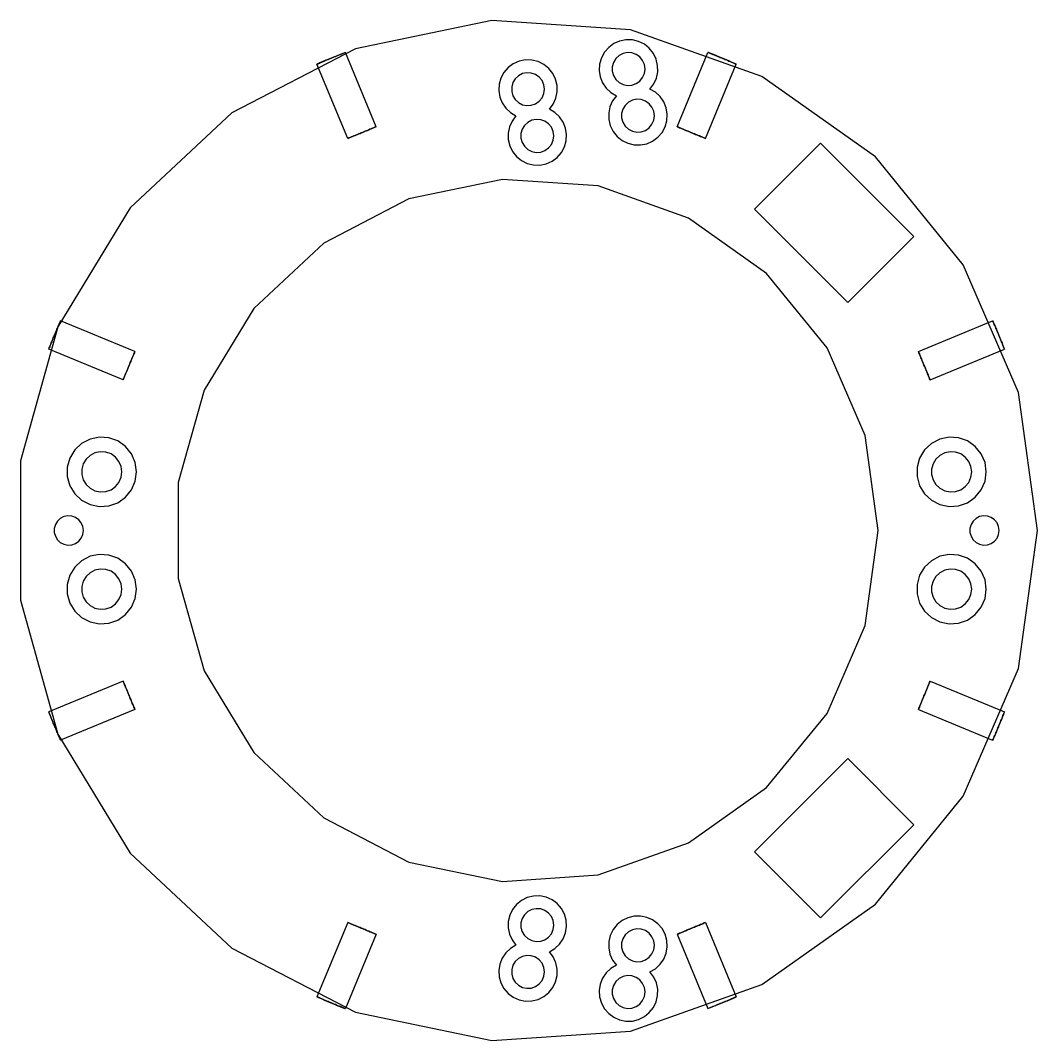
# Model space of a CAD drawing. Header units: millimetres. Extents: x 0 to 324, y -45 to 194.
# Drawn here: x 0 to 138.9, y 54.9 to 194 of the extents above; entities that cross this region are included whole.
import ezdxf

# ---------------------------------------------------------------- set-up
doc = ezdxf.new("R2010")
doc.units = ezdxf.units.MM
doc.layers.add('TOP_HIDDEN', color=8, linetype='CONTINUOUS')
doc.layers.add('TOP_VISIBLE', color=7, linetype='Continuous')

msp = doc.modelspace()

# ---------------------------------------------------------------- linework, layer by layer
at = {"layer": 'TOP_HIDDEN'}
for points in [[(138.85, 124.46), (136.26, 143.28), (128.7, 160.7), (116.71, 175.44), (101.19, 186.39), (83.29, 192.75), (64.34, 194.05), (45.74, 190.19), (28.88, 181.45), (14.99, 168.48), (5.12, 152.25), (0, 133.96), (0, 114.96), (5.12, 96.67), (14.99, 80.44), (28.88, 67.48), (45.74, 58.74), (64.34, 54.88), (83.29, 56.17), (101.19, 62.53), (116.71, 73.49), (128.7, 88.22), (136.26, 105.64), (138.85, 124.46)], [(85.94, 184.69), (86.46, 185.39), (86.82, 186.19), (87, 187.04), (86.98, 187.92), (86.78, 188.77), (86.4, 189.55), (85.85, 190.24), (85.17, 190.79), (84.39, 191.18), (83.54, 191.38), (82.66, 191.4), (81.8, 191.23), (81, 190.88), (80.3, 190.36), (79.73, 189.7), (79.31, 188.93), (79.07, 188.09), (79.02, 187.22), (79.16, 186.35), (79.48, 185.54), (79.97, 184.82), (80.61, 184.22), (81.37, 183.77)], [(85.94, 184.69), (86.46, 185.39), (86.82, 186.19), (87, 187.04), (86.98, 187.92), (86.78, 188.77), (86.4, 189.55), (85.85, 190.24), (85.17, 190.79), (84.39, 191.18), (83.54, 191.38), (82.66, 191.4), (81.8, 191.23), (81, 190.88), (80.3, 190.36), (79.73, 189.7), (79.31, 188.93), (79.07, 188.09), (79.02, 187.22), (79.16, 186.35), (79.48, 185.54), (79.97, 184.82), (80.61, 184.22), (81.37, 183.77)], [(48.56, 179.54), (44.36, 189.68)], [(85.26, 187.42), (85.18, 188.03), (84.94, 188.59), (84.55, 189.06), (84.05, 189.42), (83.47, 189.62), (82.86, 189.66), (82.26, 189.54), (81.72, 189.26), (81.27, 188.84), (80.95, 188.31), (80.78, 187.72), (80.78, 187.11), (80.95, 186.52), (81.27, 186), (81.72, 185.58), (82.26, 185.3), (82.86, 185.17), (83.47, 185.22), (84.05, 185.42), (84.55, 185.77), (84.94, 186.25), (85.18, 186.81), (85.26, 187.42)], [(89.64, 179.54), (93.84, 189.68)], [(94.18, 189.55), (94.16, 189.55), (94.15, 189.56), (94.13, 189.57), (94.12, 189.57), (94.1, 189.58), (94.09, 189.58), (94.07, 189.59), (94.06, 189.59), (94.05, 189.6), (94.03, 189.6), (94.02, 189.61), (94, 189.62), (93.99, 189.62), (93.97, 189.63), (93.96, 189.63), (93.94, 189.64), (93.93, 189.64), (93.91, 189.65), (93.9, 189.66), (93.88, 189.66), (93.87, 189.67), (93.85, 189.67), (93.84, 189.68)], [(94.62, 189.38), (94.6, 189.38), (94.59, 189.39), (94.57, 189.39), (94.56, 189.4), (94.54, 189.41), (94.53, 189.41), (94.52, 189.42), (94.5, 189.42), (94.49, 189.43), (94.47, 189.43), (94.46, 189.44), (94.44, 189.45), (94.43, 189.45), (94.41, 189.46), (94.4, 189.46), (94.38, 189.47), (94.37, 189.47), (94.35, 189.48), (94.34, 189.49), (94.33, 189.49), (94.31, 189.5), (94.3, 189.5), (94.28, 189.51)], [(40.81, 188.22), (40.79, 188.21), (40.78, 188.2), (40.77, 188.2), (40.75, 188.19), (40.74, 188.19), (40.72, 188.18), (40.71, 188.17), (40.69, 188.17), (40.68, 188.16), (40.67, 188.15), (40.65, 188.15), (40.64, 188.14), (40.62, 188.13), (40.61, 188.13), (40.59, 188.12), (40.58, 188.12), (40.57, 188.11), (40.55, 188.1), (40.54, 188.1), (40.52, 188.09), (40.51, 188.08), (40.49, 188.08), (40.48, 188.07)], [(44.68, 177.94), (40.48, 188.07)], [(41.24, 188.41), (41.23, 188.4), (41.21, 188.4), (41.2, 188.39), (41.18, 188.38), (41.17, 188.38), (41.16, 188.37), (41.14, 188.36), (41.13, 188.36), (41.11, 188.35), (41.1, 188.34), (41.08, 188.34), (41.07, 188.33), (41.06, 188.33), (41.04, 188.32), (41.03, 188.31), (41.01, 188.31), (41, 188.3), (40.98, 188.29), (40.97, 188.29), (40.95, 188.28), (40.94, 188.28), (40.93, 188.27), (40.91, 188.26)], [(41.74, 188.62), (41.73, 188.62), (41.72, 188.62), (41.71, 188.61), (41.7, 188.61), (41.69, 188.6), (41.68, 188.6), (41.67, 188.59), (41.66, 188.59), (41.65, 188.59), (41.64, 188.58), (41.63, 188.58), (41.62, 188.57), (41.61, 188.57), (41.6, 188.56), (41.59, 188.56), (41.58, 188.56), (41.57, 188.55), (41.56, 188.55), (41.55, 188.54), (41.54, 188.54), (41.53, 188.53), (41.52, 188.53), (41.51, 188.52)], [(72.21, 181.94), (72.73, 182.64), (73.09, 183.44), (73.27, 184.3), (73.25, 185.17), (73.05, 186.02), (72.67, 186.81), (72.12, 187.49), (71.44, 188.04), (70.66, 188.43), (69.81, 188.64), (68.93, 188.65), (68.08, 188.48), (67.28, 188.13), (66.57, 187.61), (66, 186.95), (65.58, 186.18), (65.34, 185.34), (65.29, 184.47), (65.43, 183.6), (65.75, 182.79), (66.25, 182.07), (66.88, 181.47), (67.64, 181.03)], [(72.21, 181.94), (72.73, 182.64), (73.09, 183.44), (73.27, 184.3), (73.25, 185.17), (73.05, 186.02), (72.67, 186.81), (72.12, 187.49), (71.44, 188.04), (70.66, 188.43), (69.81, 188.64), (68.93, 188.65), (68.08, 188.48), (67.28, 188.13), (66.57, 187.61), (66, 186.95), (65.58, 186.18), (65.34, 185.34), (65.29, 184.47), (65.43, 183.6), (65.75, 182.79), (66.25, 182.07), (66.88, 181.47), (67.64, 181.03)], [(93.52, 177.94), (97.72, 188.07)], [(95.13, 189.18), (95.12, 189.18), (95.11, 189.18), (95.1, 189.19), (95.09, 189.19), (95.07, 189.2), (95.06, 189.2), (95.05, 189.2), (95.04, 189.21), (95.03, 189.21), (95.02, 189.22), (95.01, 189.22), (95, 189.22), (94.99, 189.23), (94.98, 189.23), (94.97, 189.24), (94.96, 189.24), (94.95, 189.24), (94.94, 189.25), (94.93, 189.25), (94.92, 189.26), (94.91, 189.26), (94.9, 189.26), (94.89, 189.27)], [(71.54, 184.67), (71.45, 185.28), (71.21, 185.84), (70.82, 186.31), (70.32, 186.67), (69.74, 186.87), (69.13, 186.91), (68.53, 186.79), (67.99, 186.51), (67.54, 186.09), (67.22, 185.57), (67.06, 184.98), (67.06, 184.36), (67.22, 183.77), (67.54, 183.25), (67.99, 182.83), (68.53, 182.55), (69.13, 182.43), (69.74, 182.47), (70.32, 182.67), (70.82, 183.03), (71.21, 183.5), (71.45, 184.06), (71.54, 184.67)], [(81.37, 183.77), (80.84, 183.07), (80.48, 182.28), (80.31, 181.42), (80.32, 180.54), (80.52, 179.69), (80.91, 178.91), (81.45, 178.22), (82.13, 177.68), (82.92, 177.29), (83.77, 177.08), (84.64, 177.06), (85.5, 177.23), (86.3, 177.59), (87, 178.1), (87.58, 178.76), (87.99, 179.53), (88.23, 180.37), (88.28, 181.25), (88.14, 182.11), (87.82, 182.92), (87.33, 183.65), (86.69, 184.24), (85.94, 184.69)], [(81.37, 183.77), (80.84, 183.07), (80.48, 182.28), (80.31, 181.42), (80.32, 180.54), (80.52, 179.69), (80.91, 178.91), (81.45, 178.22), (82.13, 177.68), (82.92, 177.29), (83.77, 177.08), (84.64, 177.06), (85.5, 177.23), (86.3, 177.59), (87, 178.1), (87.58, 178.76), (87.99, 179.53), (88.23, 180.37), (88.28, 181.25), (88.14, 182.11), (87.82, 182.92), (87.33, 183.65), (86.69, 184.24), (85.94, 184.69)], [(86.54, 181.04), (86.46, 181.65), (86.21, 182.21), (85.83, 182.69), (85.32, 183.04), (84.75, 183.25), (84.14, 183.29), (83.54, 183.16), (82.99, 182.88), (82.54, 182.46), (82.23, 181.94), (82.06, 181.35), (82.06, 180.74), (82.23, 180.15), (82.54, 179.62), (82.99, 179.21), (83.54, 178.92), (84.14, 178.8), (84.75, 178.84), (85.32, 179.05), (85.83, 179.4), (86.21, 179.88), (86.46, 180.44), (86.54, 181.04)], [(67.64, 181.03), (67.11, 180.32), (66.76, 179.53), (66.58, 178.67), (66.59, 177.8), (66.8, 176.95), (67.18, 176.16), (67.73, 175.48), (68.41, 174.93), (69.19, 174.54), (70.04, 174.33), (70.91, 174.31), (71.77, 174.48), (72.57, 174.84), (73.27, 175.36), (73.85, 176.02), (74.27, 176.79), (74.51, 177.63), (74.56, 178.5), (74.42, 179.36), (74.09, 180.17), (73.6, 180.9), (72.96, 181.5), (72.21, 181.94)], [(67.64, 181.03), (67.11, 180.32), (66.76, 179.53), (66.58, 178.67), (66.59, 177.8), (66.8, 176.95), (67.18, 176.16), (67.73, 175.48), (68.41, 174.93), (69.19, 174.54), (70.04, 174.33), (70.91, 174.31), (71.77, 174.48), (72.57, 174.84), (73.27, 175.36), (73.85, 176.02), (74.27, 176.79), (74.51, 177.63), (74.56, 178.5), (74.42, 179.36), (74.09, 180.17), (73.6, 180.9), (72.96, 181.5), (72.21, 181.94)], [(48.56, 179.54), (48.39, 179.47), (48.22, 179.4), (48.05, 179.33), (47.88, 179.26), (47.71, 179.19), (47.55, 179.12), (47.38, 179.05), (47.21, 178.98), (47.04, 178.92), (46.87, 178.85), (46.7, 178.78), (46.53, 178.71), (46.36, 178.64), (46.2, 178.57), (46.03, 178.5), (45.86, 178.43), (45.69, 178.36), (45.52, 178.29), (45.35, 178.22), (45.18, 178.15), (45.01, 178.08), (44.85, 178.01), (44.68, 177.94)], [(44.68, 177.94), (44.85, 178.01), (45.01, 178.08), (45.18, 178.15), (45.35, 178.22), (45.52, 178.29), (45.69, 178.36), (45.86, 178.43), (46.03, 178.5), (46.2, 178.57), (46.36, 178.64), (46.53, 178.71), (46.7, 178.78), (46.87, 178.85), (47.04, 178.92), (47.21, 178.98), (47.38, 179.05), (47.55, 179.12), (47.71, 179.19), (47.88, 179.26), (48.05, 179.33), (48.22, 179.4), (48.39, 179.47), (48.56, 179.54)], [(72.81, 178.3), (72.73, 178.9), (72.48, 179.47), (72.1, 179.94), (71.6, 180.29), (71.02, 180.5), (70.41, 180.54), (69.81, 180.42), (69.26, 180.13), (68.82, 179.72), (68.5, 179.19), (68.33, 178.6), (68.33, 177.99), (68.5, 177.4), (68.82, 176.88), (69.26, 176.46), (69.81, 176.18), (70.41, 176.05), (71.02, 176.09), (71.6, 176.3), (72.1, 176.65), (72.48, 177.13), (72.73, 177.69), (72.81, 178.3)], [(93.52, 177.94), (93.35, 178.01), (93.19, 178.08), (93.02, 178.15), (92.85, 178.22), (92.68, 178.29), (92.51, 178.36), (92.34, 178.43), (92.17, 178.5), (92, 178.57), (91.84, 178.64), (91.67, 178.71), (91.5, 178.78), (91.33, 178.85), (91.16, 178.92), (90.99, 178.98), (90.82, 179.05), (90.66, 179.12), (90.49, 179.19), (90.32, 179.26), (90.15, 179.33), (89.98, 179.4), (89.81, 179.47), (89.64, 179.54)], [(89.64, 179.54), (89.81, 179.47), (89.98, 179.4), (90.15, 179.33), (90.32, 179.26), (90.49, 179.19), (90.66, 179.12), (90.82, 179.05), (90.99, 178.98), (91.16, 178.92), (91.33, 178.85), (91.5, 178.78), (91.67, 178.71), (91.84, 178.64), (92, 178.57), (92.17, 178.5), (92.34, 178.43), (92.51, 178.36), (92.68, 178.29), (92.85, 178.22), (93.02, 178.15), (93.19, 178.08), (93.35, 178.01), (93.52, 177.94)], [(109.23, 177.32), (100.21, 168.3)], [(100.21, 168.3), (109.23, 177.32)], [(121.96, 164.59), (109.23, 177.32)], [(121.96, 164.59), (109.23, 177.32)], [(117.1, 124.46), (115.32, 137.41), (110.11, 149.4), (101.86, 159.54), (91.18, 167.08), (78.87, 171.46), (65.82, 172.35), (53.03, 169.69), (41.42, 163.68), (31.87, 154.75), (25.07, 143.59), (21.55, 131), (21.55, 117.93), (25.07, 105.34), (31.87, 94.17), (41.42, 85.25), (53.03, 79.23), (65.82, 76.57), (78.87, 77.47), (91.18, 81.84), (101.86, 89.38), (110.11, 99.52), (115.32, 111.51), (117.1, 124.46)], [(112.94, 155.58), (100.21, 168.3)], [(112.94, 155.58), (100.21, 168.3)], [(121.96, 164.59), (112.94, 155.58)], [(112.94, 155.58), (121.96, 164.59)], [(15.63, 148.89), (5.49, 153.08)], [(122.57, 148.89), (132.71, 153.08)], [(14.02, 145), (3.89, 149.2)], [(124.18, 145), (134.32, 149.2)], [(14.02, 145), (14.09, 145.17), (14.16, 145.34), (14.23, 145.51), (14.3, 145.68), (14.37, 145.85), (14.44, 146.02), (14.51, 146.19), (14.58, 146.35), (14.65, 146.52), (14.72, 146.69), (14.79, 146.86), (14.86, 147.03), (14.93, 147.2), (15, 147.37), (15.07, 147.54), (15.14, 147.7), (15.21, 147.87), (15.28, 148.04), (15.35, 148.21), (15.42, 148.38), (15.49, 148.55), (15.56, 148.72), (15.63, 148.89)], [(15.63, 148.89), (15.56, 148.72), (15.49, 148.55), (15.42, 148.38), (15.35, 148.21), (15.28, 148.04), (15.21, 147.87), (15.14, 147.7), (15.07, 147.54), (15, 147.37), (14.93, 147.2), (14.86, 147.03), (14.79, 146.86), (14.72, 146.69), (14.65, 146.52), (14.58, 146.35), (14.51, 146.19), (14.44, 146.02), (14.37, 145.85), (14.3, 145.68), (14.23, 145.51), (14.16, 145.34), (14.09, 145.17), (14.02, 145)], [(122.57, 148.89), (122.64, 148.72), (122.71, 148.55), (122.78, 148.38), (122.85, 148.21), (122.92, 148.04), (122.99, 147.87), (123.06, 147.7), (123.13, 147.54), (123.2, 147.37), (123.27, 147.2), (123.34, 147.03), (123.41, 146.86), (123.48, 146.69), (123.55, 146.52), (123.62, 146.35), (123.69, 146.19), (123.76, 146.02), (123.83, 145.85), (123.9, 145.68), (123.97, 145.51), (124.04, 145.34), (124.11, 145.17), (124.18, 145)], [(124.18, 145), (124.11, 145.17), (124.04, 145.34), (123.97, 145.51), (123.9, 145.68), (123.83, 145.85), (123.76, 146.02), (123.69, 146.19), (123.62, 146.35), (123.55, 146.52), (123.48, 146.69), (123.41, 146.86), (123.34, 147.03), (123.27, 147.2), (123.2, 147.37), (123.13, 147.54), (123.06, 147.7), (122.99, 147.87), (122.92, 148.04), (122.85, 148.21), (122.78, 148.38), (122.71, 148.55), (122.64, 148.72), (122.57, 148.89)], [(15.85, 132.46), (15.67, 133.74), (15.16, 134.93), (14.34, 135.93), (13.29, 136.68), (12.07, 137.11), (10.78, 137.2), (9.51, 136.94), (8.36, 136.34), (7.42, 135.46), (6.74, 134.35), (6.39, 133.11), (6.39, 131.82), (6.74, 130.57), (7.42, 129.46), (8.36, 128.58), (9.51, 127.99), (10.78, 127.72), (12.07, 127.81), (13.29, 128.24), (14.34, 128.99), (15.16, 129.99), (15.67, 131.18), (15.85, 132.46)], [(15.85, 132.46), (15.67, 133.74), (15.16, 134.93), (14.34, 135.93), (13.29, 136.68), (12.07, 137.11), (10.78, 137.2), (9.51, 136.94), (8.36, 136.34), (7.42, 135.46), (6.74, 134.35), (6.39, 133.11), (6.39, 131.82), (6.74, 130.57), (7.42, 129.46), (8.36, 128.58), (9.51, 127.99), (10.78, 127.72), (12.07, 127.81), (13.29, 128.24), (14.34, 128.99), (15.16, 129.99), (15.67, 131.18), (15.85, 132.46)], [(131.85, 132.46), (131.67, 133.74), (131.16, 134.93), (130.34, 135.93), (129.29, 136.68), (128.07, 137.11), (126.78, 137.2), (125.51, 136.94), (124.36, 136.34), (123.42, 135.46), (122.74, 134.35), (122.39, 133.11), (122.39, 131.82), (122.74, 130.57), (123.42, 129.46), (124.36, 128.58), (125.51, 127.99), (126.78, 127.72), (128.07, 127.81), (129.29, 128.24), (130.34, 128.99), (131.16, 129.99), (131.67, 131.18), (131.85, 132.46)], [(131.85, 132.46), (131.67, 133.74), (131.16, 134.93), (130.34, 135.93), (129.29, 136.68), (128.07, 137.11), (126.78, 137.2), (125.51, 136.94), (124.36, 136.34), (123.42, 135.46), (122.74, 134.35), (122.39, 133.11), (122.39, 131.82), (122.74, 130.57), (123.42, 129.46), (124.36, 128.58), (125.51, 127.99), (126.78, 127.72), (128.07, 127.81), (129.29, 128.24), (130.34, 128.99), (131.16, 129.99), (131.67, 131.18), (131.85, 132.46)], [(13.85, 132.46), (13.75, 133.2), (13.45, 133.89), (12.98, 134.47), (12.37, 134.9), (11.66, 135.15), (10.91, 135.21), (10.18, 135.05), (9.51, 134.71), (8.97, 134.2), (8.58, 133.56), (8.38, 132.84), (8.38, 132.09), (8.58, 131.37), (8.97, 130.73), (9.51, 130.22), (10.18, 129.87), (10.91, 129.72), (11.66, 129.77), (12.37, 130.02), (12.98, 130.45), (13.45, 131.03), (13.75, 131.72), (13.85, 132.46)], [(129.85, 132.46), (129.75, 133.2), (129.45, 133.89), (128.98, 134.47), (128.37, 134.9), (127.66, 135.15), (126.91, 135.21), (126.18, 135.05), (125.51, 134.71), (124.97, 134.2), (124.58, 133.56), (124.38, 132.84), (124.38, 132.09), (124.58, 131.37), (124.97, 130.73), (125.51, 130.22), (126.18, 129.87), (126.91, 129.72), (127.66, 129.77), (128.37, 130.02), (128.98, 130.45), (129.45, 131.03), (129.75, 131.72), (129.85, 132.46)], [(8.6, 124.46), (8.53, 125), (8.31, 125.5), (7.97, 125.92), (7.52, 126.24), (7.01, 126.42), (6.46, 126.46), (5.93, 126.35), (5.45, 126.1), (5.05, 125.72), (4.77, 125.26), (4.62, 124.73), (4.62, 124.19), (4.77, 123.67), (5.05, 123.2), (5.45, 122.83), (5.93, 122.58), (6.46, 122.47), (7.01, 122.5), (7.52, 122.69), (7.97, 123), (8.31, 123.42), (8.53, 123.92), (8.6, 124.46)], [(133.6, 124.46), (133.53, 125), (133.31, 125.5), (132.97, 125.92), (132.52, 126.24), (132.01, 126.42), (131.46, 126.46), (130.93, 126.35), (130.45, 126.1), (130.05, 125.72), (129.77, 125.26), (129.62, 124.73), (129.62, 124.19), (129.77, 123.67), (130.05, 123.2), (130.45, 122.83), (130.93, 122.58), (131.46, 122.47), (132.01, 122.5), (132.52, 122.69), (132.97, 123), (133.31, 123.42), (133.53, 123.92), (133.6, 124.46)], [(15.85, 116.46), (15.67, 117.74), (15.16, 118.93), (14.34, 119.93), (13.29, 120.68), (12.07, 121.11), (10.78, 121.2), (9.51, 120.94), (8.36, 120.34), (7.42, 119.46), (6.74, 118.35), (6.39, 117.11), (6.39, 115.82), (6.74, 114.57), (7.42, 113.46), (8.36, 112.58), (9.51, 111.99), (10.78, 111.72), (12.07, 111.81), (13.29, 112.24), (14.34, 112.99), (15.16, 113.99), (15.67, 115.18), (15.85, 116.46)], [(15.85, 116.46), (15.67, 117.74), (15.16, 118.93), (14.34, 119.93), (13.29, 120.68), (12.07, 121.11), (10.78, 121.2), (9.51, 120.94), (8.36, 120.34), (7.42, 119.46), (6.74, 118.35), (6.39, 117.11), (6.39, 115.82), (6.74, 114.57), (7.42, 113.46), (8.36, 112.58), (9.51, 111.99), (10.78, 111.72), (12.07, 111.81), (13.29, 112.24), (14.34, 112.99), (15.16, 113.99), (15.67, 115.18), (15.85, 116.46)], [(131.85, 116.46), (131.67, 117.74), (131.16, 118.93), (130.34, 119.93), (129.29, 120.68), (128.07, 121.11), (126.78, 121.2), (125.51, 120.94), (124.36, 120.34), (123.42, 119.46), (122.74, 118.35), (122.39, 117.11), (122.39, 115.82), (122.74, 114.57), (123.42, 113.46), (124.36, 112.58), (125.51, 111.99), (126.78, 111.72), (128.07, 111.81), (129.29, 112.24), (130.34, 112.99), (131.16, 113.99), (131.67, 115.18), (131.85, 116.46)], [(131.85, 116.46), (131.67, 117.74), (131.16, 118.93), (130.34, 119.93), (129.29, 120.68), (128.07, 121.11), (126.78, 121.2), (125.51, 120.94), (124.36, 120.34), (123.42, 119.46), (122.74, 118.35), (122.39, 117.11), (122.39, 115.82), (122.74, 114.57), (123.42, 113.46), (124.36, 112.58), (125.51, 111.99), (126.78, 111.72), (128.07, 111.81), (129.29, 112.24), (130.34, 112.99), (131.16, 113.99), (131.67, 115.18), (131.85, 116.46)], [(13.85, 116.46), (13.75, 117.2), (13.45, 117.89), (12.98, 118.47), (12.37, 118.9), (11.66, 119.15), (10.91, 119.21), (10.18, 119.05), (9.51, 118.71), (8.97, 118.2), (8.58, 117.56), (8.38, 116.84), (8.38, 116.09), (8.58, 115.37), (8.97, 114.73), (9.51, 114.22), (10.18, 113.87), (10.91, 113.72), (11.66, 113.77), (12.37, 114.02), (12.98, 114.45), (13.45, 115.03), (13.75, 115.72), (13.85, 116.46)], [(129.85, 116.46), (129.75, 117.2), (129.45, 117.89), (128.98, 118.47), (128.37, 118.9), (127.66, 119.15), (126.91, 119.21), (126.18, 119.05), (125.51, 118.71), (124.97, 118.2), (124.58, 117.56), (124.38, 116.84), (124.38, 116.09), (124.58, 115.37), (124.97, 114.73), (125.51, 114.22), (126.18, 113.87), (126.91, 113.72), (127.66, 113.77), (128.37, 114.02), (128.98, 114.45), (129.45, 115.03), (129.75, 115.72), (129.85, 116.46)], [(14.02, 103.92), (3.89, 99.72)], [(15.63, 100.04), (15.56, 100.21), (15.49, 100.38), (15.42, 100.55), (15.35, 100.71), (15.28, 100.88), (15.21, 101.05), (15.14, 101.22), (15.07, 101.39), (15, 101.56), (14.93, 101.73), (14.86, 101.9), (14.79, 102.06), (14.72, 102.23), (14.65, 102.4), (14.58, 102.57), (14.51, 102.74), (14.44, 102.91), (14.37, 103.08), (14.3, 103.25), (14.23, 103.41), (14.16, 103.58), (14.09, 103.75), (14.02, 103.92)], [(14.02, 103.92), (14.09, 103.75), (14.16, 103.58), (14.23, 103.41), (14.3, 103.25), (14.37, 103.08), (14.44, 102.91), (14.51, 102.74), (14.58, 102.57), (14.65, 102.4), (14.72, 102.23), (14.79, 102.06), (14.86, 101.9), (14.93, 101.73), (15, 101.56), (15.07, 101.39), (15.14, 101.22), (15.21, 101.05), (15.28, 100.88), (15.35, 100.71), (15.42, 100.55), (15.49, 100.38), (15.56, 100.21), (15.63, 100.04)], [(124.18, 103.92), (124.11, 103.75), (124.04, 103.58), (123.97, 103.41), (123.9, 103.25), (123.83, 103.08), (123.76, 102.91), (123.69, 102.74), (123.62, 102.57), (123.55, 102.4), (123.48, 102.23), (123.41, 102.06), (123.34, 101.9), (123.27, 101.73), (123.2, 101.56), (123.13, 101.39), (123.06, 101.22), (122.99, 101.05), (122.92, 100.88), (122.85, 100.71), (122.78, 100.55), (122.71, 100.38), (122.64, 100.21), (122.57, 100.04)], [(122.57, 100.04), (122.64, 100.21), (122.71, 100.38), (122.78, 100.55), (122.85, 100.71), (122.92, 100.88), (122.99, 101.05), (123.06, 101.22), (123.13, 101.39), (123.2, 101.56), (123.27, 101.73), (123.34, 101.9), (123.41, 102.06), (123.48, 102.23), (123.55, 102.4), (123.62, 102.57), (123.69, 102.74), (123.76, 102.91), (123.83, 103.08), (123.9, 103.25), (123.97, 103.41), (124.04, 103.58), (124.11, 103.75), (124.18, 103.92)], [(124.18, 103.92), (134.32, 99.72)], [(15.63, 100.04), (5.49, 95.84)], [(122.57, 100.04), (132.71, 95.84)], [(100.21, 80.62), (112.94, 93.35)], [(100.21, 80.62), (112.94, 93.35)], [(121.96, 84.33), (112.94, 93.35)], [(112.94, 93.35), (121.96, 84.33)], [(109.23, 71.61), (121.96, 84.33)], [(109.23, 71.61), (121.96, 84.33)], [(109.23, 71.61), (100.21, 80.62)], [(100.21, 80.62), (109.23, 71.61)], [(72.21, 66.98), (72.96, 67.43), (73.6, 68.03), (74.09, 68.75), (74.42, 69.56), (74.56, 70.43), (74.51, 71.3), (74.27, 72.14), (73.85, 72.91), (73.27, 73.57), (72.57, 74.09), (71.77, 74.44), (70.91, 74.61), (70.04, 74.59), (69.19, 74.39), (68.41, 74), (67.73, 73.45), (67.18, 72.76), (66.8, 71.98), (66.59, 71.13), (66.58, 70.25), (66.76, 69.4), (67.11, 68.6), (67.64, 67.9)], [(72.21, 66.98), (72.96, 67.43), (73.6, 68.03), (74.09, 68.75), (74.42, 69.56), (74.56, 70.43), (74.51, 71.3), (74.27, 72.14), (73.85, 72.91), (73.27, 73.57), (72.57, 74.09), (71.77, 74.44), (70.91, 74.61), (70.04, 74.59), (69.19, 74.39), (68.41, 74), (67.73, 73.45), (67.18, 72.76), (66.8, 71.98), (66.59, 71.13), (66.58, 70.25), (66.76, 69.4), (67.11, 68.6), (67.64, 67.9)], [(72.81, 70.63), (72.73, 71.24), (72.48, 71.8), (72.1, 72.27), (71.6, 72.63), (71.02, 72.83), (70.41, 72.87), (69.81, 72.75), (69.26, 72.47), (68.82, 72.05), (68.5, 71.52), (68.33, 70.93), (68.33, 70.32), (68.5, 69.73), (68.82, 69.21), (69.26, 68.79), (69.81, 68.51), (70.41, 68.38), (71.02, 68.43), (71.6, 68.63), (72.1, 68.98), (72.48, 69.46), (72.73, 70.02), (72.81, 70.63)], [(44.68, 70.99), (40.48, 60.85)], [(44.68, 70.99), (44.85, 70.92), (45.01, 70.85), (45.18, 70.78), (45.35, 70.71), (45.52, 70.64), (45.69, 70.57), (45.86, 70.5), (46.03, 70.43), (46.2, 70.36), (46.36, 70.29), (46.53, 70.22), (46.7, 70.15), (46.87, 70.08), (47.04, 70.01), (47.21, 69.94), (47.38, 69.87), (47.55, 69.8), (47.71, 69.73), (47.88, 69.66), (48.05, 69.59), (48.22, 69.52), (48.39, 69.45), (48.56, 69.38)], [(48.56, 69.38), (48.39, 69.45), (48.22, 69.52), (48.05, 69.59), (47.88, 69.66), (47.71, 69.73), (47.55, 69.8), (47.38, 69.87), (47.21, 69.94), (47.04, 70.01), (46.87, 70.08), (46.7, 70.15), (46.53, 70.22), (46.36, 70.29), (46.2, 70.36), (46.03, 70.43), (45.86, 70.5), (45.69, 70.57), (45.52, 70.64), (45.35, 70.71), (45.18, 70.78), (45.01, 70.85), (44.85, 70.92), (44.68, 70.99)], [(85.94, 64.24), (86.69, 64.68), (87.33, 65.28), (87.82, 66), (88.14, 66.81), (88.28, 67.68), (88.23, 68.55), (87.99, 69.39), (87.58, 70.16), (87, 70.82), (86.3, 71.34), (85.5, 71.69), (84.64, 71.86), (83.77, 71.85), (82.92, 71.64), (82.13, 71.25), (81.45, 70.7), (80.91, 70.02), (80.52, 69.23), (80.32, 68.38), (80.31, 67.51), (80.48, 66.65), (80.84, 65.85), (81.37, 65.15)], [(85.94, 64.24), (86.69, 64.68), (87.33, 65.28), (87.82, 66), (88.14, 66.81), (88.28, 67.68), (88.23, 68.55), (87.99, 69.39), (87.58, 70.16), (87, 70.82), (86.3, 71.34), (85.5, 71.69), (84.64, 71.86), (83.77, 71.85), (82.92, 71.64), (82.13, 71.25), (81.45, 70.7), (80.91, 70.02), (80.52, 69.23), (80.32, 68.38), (80.31, 67.51), (80.48, 66.65), (80.84, 65.85), (81.37, 65.15)], [(89.64, 69.38), (89.81, 69.45), (89.98, 69.52), (90.15, 69.59), (90.32, 69.66), (90.49, 69.73), (90.66, 69.8), (90.82, 69.87), (90.99, 69.94), (91.16, 70.01), (91.33, 70.08), (91.5, 70.15), (91.67, 70.22), (91.84, 70.29), (92, 70.36), (92.17, 70.43), (92.34, 70.5), (92.51, 70.57), (92.68, 70.64), (92.85, 70.71), (93.02, 70.78), (93.19, 70.85), (93.35, 70.92), (93.52, 70.99)], [(93.52, 70.99), (93.35, 70.92), (93.19, 70.85), (93.02, 70.78), (92.85, 70.71), (92.68, 70.64), (92.51, 70.57), (92.34, 70.5), (92.17, 70.43), (92, 70.36), (91.84, 70.29), (91.67, 70.22), (91.5, 70.15), (91.33, 70.08), (91.16, 70.01), (90.99, 69.94), (90.82, 69.87), (90.66, 69.8), (90.49, 69.73), (90.32, 69.66), (90.15, 69.59), (89.98, 69.52), (89.81, 69.45), (89.64, 69.38)], [(93.52, 70.99), (97.72, 60.85)], [(86.54, 67.88), (86.46, 68.49), (86.21, 69.05), (85.83, 69.52), (85.32, 69.88), (84.75, 70.08), (84.14, 70.12), (83.54, 70), (82.99, 69.72), (82.54, 69.3), (82.23, 68.78), (82.06, 68.19), (82.06, 67.57), (82.23, 66.98), (82.54, 66.46), (82.99, 66.04), (83.54, 65.76), (84.14, 65.64), (84.75, 65.68), (85.32, 65.88), (85.83, 66.24), (86.21, 66.71), (86.46, 67.27), (86.54, 67.88)], [(48.56, 69.38), (44.36, 59.25)], [(89.64, 69.38), (93.84, 59.25)], [(67.64, 67.9), (66.88, 67.45), (66.25, 66.86), (65.75, 66.13), (65.43, 65.32), (65.29, 64.46), (65.34, 63.58), (65.58, 62.74), (66, 61.97), (66.57, 61.31), (67.28, 60.8), (68.08, 60.44), (68.93, 60.27), (69.81, 60.29), (70.66, 60.5), (71.44, 60.89), (72.12, 61.43), (72.67, 62.12), (73.05, 62.9), (73.25, 63.75), (73.27, 64.63), (73.09, 65.49), (72.73, 66.28), (72.21, 66.98)], [(67.64, 67.9), (66.88, 67.45), (66.25, 66.86), (65.75, 66.13), (65.43, 65.32), (65.29, 64.46), (65.34, 63.58), (65.58, 62.74), (66, 61.97), (66.57, 61.31), (67.28, 60.8), (68.08, 60.44), (68.93, 60.27), (69.81, 60.29), (70.66, 60.5), (71.44, 60.89), (72.12, 61.43), (72.67, 62.12), (73.05, 62.9), (73.25, 63.75), (73.27, 64.63), (73.09, 65.49), (72.73, 66.28), (72.21, 66.98)], [(71.54, 64.25), (71.45, 64.86), (71.21, 65.42), (70.82, 65.9), (70.32, 66.25), (69.74, 66.46), (69.13, 66.5), (68.53, 66.37), (67.99, 66.09), (67.54, 65.67), (67.22, 65.15), (67.06, 64.56), (67.06, 63.95), (67.22, 63.36), (67.54, 62.83), (67.99, 62.42), (68.53, 62.13), (69.13, 62.01), (69.74, 62.05), (70.32, 62.26), (70.82, 62.61), (71.21, 63.09), (71.45, 63.65), (71.54, 64.25)], [(81.37, 65.15), (80.61, 64.71), (79.97, 64.11), (79.48, 63.38), (79.16, 62.57), (79.02, 61.71), (79.07, 60.84), (79.31, 60), (79.73, 59.23), (80.3, 58.57), (81, 58.05), (81.8, 57.69), (82.66, 57.52), (83.54, 57.54), (84.39, 57.75), (85.17, 58.14), (85.85, 58.69), (86.4, 59.37), (86.78, 60.16), (86.98, 61.01), (87, 61.88), (86.82, 62.74), (86.46, 63.54), (85.94, 64.24)], [(81.37, 65.15), (80.61, 64.71), (79.97, 64.11), (79.48, 63.38), (79.16, 62.57), (79.02, 61.71), (79.07, 60.84), (79.31, 60), (79.73, 59.23), (80.3, 58.57), (81, 58.05), (81.8, 57.69), (82.66, 57.52), (83.54, 57.54), (84.39, 57.75), (85.17, 58.14), (85.85, 58.69), (86.4, 59.37), (86.78, 60.16), (86.98, 61.01), (87, 61.88), (86.82, 62.74), (86.46, 63.54), (85.94, 64.24)], [(85.26, 61.51), (85.18, 62.11), (84.94, 62.68), (84.55, 63.15), (84.05, 63.5), (83.47, 63.71), (82.86, 63.75), (82.26, 63.63), (81.72, 63.34), (81.27, 62.93), (80.95, 62.4), (80.78, 61.81), (80.78, 61.2), (80.95, 60.61), (81.27, 60.09), (81.72, 59.67), (82.26, 59.39), (82.86, 59.26), (83.47, 59.3), (84.05, 59.51), (84.55, 59.86), (84.94, 60.34), (85.18, 60.9), (85.26, 61.51)], [(96.46, 60.3), (96.47, 60.31), (96.48, 60.31), (96.49, 60.31), (96.5, 60.32), (96.51, 60.32), (96.52, 60.33), (96.53, 60.33), (96.54, 60.34), (96.55, 60.34), (96.56, 60.34), (96.57, 60.35), (96.58, 60.35), (96.59, 60.36), (96.6, 60.36), (96.61, 60.37), (96.62, 60.37), (96.63, 60.37), (96.64, 60.38), (96.65, 60.38), (96.66, 60.39), (96.67, 60.39), (96.68, 60.4), (96.69, 60.4)], [(96.96, 60.52), (96.97, 60.52), (96.99, 60.53), (97, 60.54), (97.02, 60.54), (97.03, 60.55), (97.04, 60.55), (97.06, 60.56), (97.07, 60.57), (97.09, 60.57), (97.1, 60.58), (97.12, 60.59), (97.13, 60.59), (97.15, 60.6), (97.16, 60.61), (97.17, 60.61), (97.19, 60.62), (97.2, 60.62), (97.22, 60.63), (97.23, 60.64), (97.25, 60.64), (97.26, 60.65), (97.27, 60.66), (97.29, 60.66)], [(97.39, 60.71), (97.41, 60.71), (97.42, 60.72), (97.43, 60.73), (97.45, 60.73), (97.46, 60.74), (97.48, 60.75), (97.49, 60.75), (97.51, 60.76), (97.52, 60.76), (97.53, 60.77), (97.55, 60.78), (97.56, 60.78), (97.58, 60.79), (97.59, 60.8), (97.61, 60.8), (97.62, 60.81), (97.63, 60.82), (97.65, 60.82), (97.66, 60.83), (97.68, 60.84), (97.69, 60.84), (97.71, 60.85), (97.72, 60.85)], [(43.07, 59.75), (43.09, 59.75), (43.1, 59.74), (43.11, 59.74), (43.12, 59.73), (43.13, 59.73), (43.14, 59.73), (43.15, 59.72), (43.16, 59.72), (43.17, 59.71), (43.18, 59.71), (43.19, 59.7), (43.2, 59.7), (43.21, 59.7), (43.22, 59.69), (43.23, 59.69), (43.24, 59.68), (43.25, 59.68), (43.26, 59.68), (43.27, 59.67), (43.28, 59.67), (43.29, 59.66), (43.3, 59.66), (43.31, 59.66)], [(43.58, 59.55), (43.6, 59.54), (43.61, 59.54), (43.63, 59.53), (43.64, 59.52), (43.66, 59.52), (43.67, 59.51), (43.69, 59.51), (43.7, 59.5), (43.71, 59.5), (43.73, 59.49), (43.74, 59.48), (43.76, 59.48), (43.77, 59.47), (43.79, 59.47), (43.8, 59.46), (43.82, 59.46), (43.83, 59.45), (43.85, 59.44), (43.86, 59.44), (43.88, 59.43), (43.89, 59.43), (43.9, 59.42), (43.92, 59.42)], [(44.02, 59.38), (44.04, 59.37), (44.05, 59.36), (44.07, 59.36), (44.08, 59.35), (44.1, 59.35), (44.11, 59.34), (44.13, 59.34), (44.14, 59.33), (44.16, 59.33), (44.17, 59.32), (44.18, 59.31), (44.2, 59.31), (44.21, 59.3), (44.23, 59.3), (44.24, 59.29), (44.26, 59.29), (44.27, 59.28), (44.29, 59.28), (44.3, 59.27), (44.32, 59.26), (44.33, 59.26), (44.35, 59.25), (44.36, 59.25)]]:
    msp.add_lwpolyline(points, dxfattribs=at)
at = {"layer": 'TOP_VISIBLE'}
for points in [[(138.85, 124.46), (136.26, 143.28), (128.7, 160.7), (116.71, 175.44), (101.19, 186.39), (83.29, 192.75), (64.34, 194.05), (45.74, 190.19), (28.88, 181.45), (14.99, 168.48), (5.12, 152.25), (0, 133.96), (0, 114.96), (5.12, 96.67), (14.99, 80.44), (28.88, 67.48), (45.74, 58.74), (64.34, 54.88), (83.29, 56.17), (101.19, 62.53), (116.71, 73.49), (128.7, 88.22), (136.26, 105.64), (138.85, 124.46)], [(40.48, 188.07), (40.65, 188.14), (40.81, 188.22), (40.98, 188.29), (41.15, 188.37), (41.32, 188.44), (41.48, 188.51), (41.65, 188.58), (41.82, 188.66), (41.99, 188.73), (42.16, 188.8), (42.32, 188.87), (42.49, 188.94), (42.66, 189.01), (42.83, 189.08), (43, 189.14), (43.17, 189.21), (43.34, 189.28), (43.51, 189.35), (43.68, 189.41), (43.85, 189.48), (44.02, 189.55), (44.19, 189.61), (44.36, 189.68)], [(44.36, 189.68), (44.25, 189.63), (44.13, 189.59), (44.02, 189.55), (43.9, 189.5), (43.79, 189.46), (43.67, 189.41), (43.56, 189.37), (43.45, 189.32), (43.33, 189.28), (43.22, 189.23), (43.1, 189.19), (42.99, 189.14), (42.88, 189.09), (42.76, 189.05), (42.65, 189), (42.54, 188.96), (42.42, 188.91), (42.31, 188.86), (42.2, 188.81), (42.08, 188.77), (41.97, 188.72), (41.86, 188.67), (41.74, 188.62)], [(85.26, 187.42), (85.18, 188.03), (84.94, 188.59), (84.55, 189.06), (84.05, 189.42), (83.47, 189.62), (82.86, 189.66), (82.26, 189.54), (81.72, 189.26), (81.27, 188.84), (80.95, 188.31), (80.78, 187.72), (80.78, 187.11), (80.95, 186.52), (81.27, 186), (81.72, 185.58), (82.26, 185.3), (82.86, 185.17), (83.47, 185.22), (84.05, 185.42), (84.55, 185.77), (84.94, 186.25), (85.18, 186.81), (85.26, 187.42)], [(93.84, 189.68), (94.01, 189.61), (94.18, 189.55), (94.35, 189.48), (94.52, 189.41), (94.69, 189.35), (94.86, 189.28), (95.03, 189.21), (95.2, 189.14), (95.37, 189.08), (95.54, 189.01), (95.71, 188.94), (95.88, 188.87), (96.05, 188.8), (96.21, 188.73), (96.38, 188.66), (96.55, 188.58), (96.72, 188.51), (96.89, 188.44), (97.05, 188.37), (97.22, 188.29), (97.39, 188.22), (97.55, 188.14), (97.72, 188.07)], [(94.28, 189.51), (94.28, 189.51), (94.27, 189.51), (94.27, 189.51), (94.26, 189.52), (94.26, 189.52), (94.25, 189.52), (94.25, 189.52), (94.24, 189.52), (94.24, 189.52), (94.24, 189.53), (94.23, 189.53), (94.23, 189.53), (94.22, 189.53), (94.22, 189.53), (94.21, 189.53), (94.21, 189.54), (94.2, 189.54), (94.2, 189.54), (94.2, 189.54), (94.19, 189.54), (94.19, 189.55), (94.18, 189.55), (94.18, 189.55)], [(94.89, 189.27), (94.88, 189.27), (94.87, 189.28), (94.86, 189.28), (94.84, 189.29), (94.83, 189.29), (94.82, 189.3), (94.81, 189.3), (94.8, 189.31), (94.78, 189.31), (94.77, 189.32), (94.76, 189.32), (94.75, 189.33), (94.74, 189.33), (94.73, 189.33), (94.71, 189.34), (94.7, 189.34), (94.69, 189.35), (94.68, 189.35), (94.67, 189.36), (94.65, 189.36), (94.64, 189.37), (94.63, 189.37), (94.62, 189.38)], [(40.91, 188.26), (40.91, 188.26), (40.9, 188.26), (40.9, 188.26), (40.89, 188.25), (40.89, 188.25), (40.88, 188.25), (40.88, 188.25), (40.88, 188.25), (40.87, 188.24), (40.87, 188.24), (40.86, 188.24), (40.86, 188.24), (40.85, 188.24), (40.85, 188.23), (40.84, 188.23), (40.84, 188.23), (40.84, 188.23), (40.83, 188.23), (40.83, 188.23), (40.82, 188.22), (40.82, 188.22), (40.81, 188.22), (40.81, 188.22)], [(41.51, 188.52), (41.5, 188.52), (41.49, 188.51), (41.48, 188.51), (41.47, 188.5), (41.45, 188.5), (41.44, 188.49), (41.43, 188.49), (41.42, 188.48), (41.41, 188.48), (41.4, 188.47), (41.38, 188.47), (41.37, 188.46), (41.36, 188.46), (41.35, 188.45), (41.34, 188.45), (41.32, 188.44), (41.31, 188.44), (41.3, 188.43), (41.29, 188.43), (41.28, 188.42), (41.27, 188.42), (41.25, 188.41), (41.24, 188.41)], [(97.72, 188.07), (97.61, 188.12), (97.5, 188.17), (97.38, 188.22), (97.27, 188.27), (97.16, 188.32), (97.05, 188.37), (96.94, 188.42), (96.82, 188.47), (96.71, 188.52), (96.6, 188.56), (96.49, 188.61), (96.37, 188.66), (96.26, 188.71), (96.15, 188.76), (96.03, 188.8), (95.92, 188.85), (95.81, 188.9), (95.69, 188.94), (95.58, 188.99), (95.47, 189.04), (95.35, 189.08), (95.24, 189.13), (95.13, 189.18)], [(71.54, 184.67), (71.45, 185.28), (71.21, 185.84), (70.82, 186.31), (70.32, 186.67), (69.74, 186.87), (69.13, 186.91), (68.53, 186.79), (67.99, 186.51), (67.54, 186.09), (67.22, 185.57), (67.06, 184.98), (67.06, 184.36), (67.22, 183.77), (67.54, 183.25), (67.99, 182.83), (68.53, 182.55), (69.13, 182.43), (69.74, 182.47), (70.32, 182.67), (70.82, 183.03), (71.21, 183.5), (71.45, 184.06), (71.54, 184.67)], [(86.54, 181.04), (86.46, 181.65), (86.21, 182.21), (85.83, 182.69), (85.32, 183.04), (84.75, 183.25), (84.14, 183.29), (83.54, 183.16), (82.99, 182.88), (82.54, 182.46), (82.23, 181.94), (82.06, 181.35), (82.06, 180.74), (82.23, 180.15), (82.54, 179.62), (82.99, 179.21), (83.54, 178.92), (84.14, 178.8), (84.75, 178.84), (85.32, 179.05), (85.83, 179.4), (86.21, 179.88), (86.46, 180.44), (86.54, 181.04)], [(72.81, 178.3), (72.73, 178.9), (72.48, 179.47), (72.1, 179.94), (71.6, 180.29), (71.02, 180.5), (70.41, 180.54), (69.81, 180.42), (69.26, 180.13), (68.82, 179.72), (68.5, 179.19), (68.33, 178.6), (68.33, 177.99), (68.5, 177.4), (68.82, 176.88), (69.26, 176.46), (69.81, 176.18), (70.41, 176.05), (71.02, 176.09), (71.6, 176.3), (72.1, 176.65), (72.48, 177.13), (72.73, 177.69), (72.81, 178.3)], [(117.1, 124.46), (115.32, 137.41), (110.11, 149.4), (101.86, 159.54), (91.18, 167.08), (78.87, 171.46), (65.82, 172.35), (53.03, 169.69), (41.42, 163.68), (31.87, 154.75), (25.07, 143.59), (21.55, 131), (21.55, 117.93), (25.07, 105.34), (31.87, 94.17), (41.42, 85.25), (53.03, 79.23), (65.82, 76.57), (78.87, 77.47), (91.18, 81.84), (101.86, 89.38), (110.11, 99.52), (115.32, 111.51), (117.1, 124.46)], [(3.89, 149.2), (3.95, 149.37), (4.02, 149.54), (4.08, 149.71), (4.15, 149.88), (4.21, 150.05), (4.28, 150.22), (4.35, 150.39), (4.42, 150.56), (4.49, 150.73), (4.56, 150.9), (4.62, 151.07), (4.69, 151.24), (4.77, 151.41), (4.84, 151.58), (4.91, 151.74), (4.98, 151.91), (5.05, 152.08), (5.12, 152.25), (5.2, 152.41), (5.27, 152.58), (5.34, 152.75), (5.42, 152.92), (5.49, 153.08)], [(5.49, 153.08), (5.42, 152.92), (5.34, 152.75), (5.27, 152.58), (5.2, 152.41), (5.12, 152.25), (5.05, 152.08), (4.98, 151.91), (4.91, 151.74), (4.84, 151.58), (4.77, 151.41), (4.69, 151.24), (4.62, 151.07), (4.56, 150.9), (4.49, 150.73), (4.42, 150.56), (4.35, 150.39), (4.28, 150.22), (4.21, 150.05), (4.15, 149.88), (4.08, 149.71), (4.02, 149.54), (3.95, 149.37), (3.89, 149.2)], [(132.71, 153.08), (132.78, 152.92), (132.86, 152.75), (132.93, 152.58), (133, 152.41), (133.08, 152.25), (133.15, 152.08), (133.22, 151.91), (133.29, 151.74), (133.36, 151.58), (133.44, 151.41), (133.51, 151.24), (133.58, 151.07), (133.65, 150.9), (133.71, 150.73), (133.78, 150.56), (133.85, 150.39), (133.92, 150.22), (133.99, 150.05), (134.05, 149.88), (134.12, 149.71), (134.18, 149.54), (134.25, 149.37), (134.32, 149.2)], [(134.32, 149.2), (134.25, 149.37), (134.18, 149.54), (134.12, 149.71), (134.05, 149.88), (133.99, 150.05), (133.92, 150.22), (133.85, 150.39), (133.78, 150.56), (133.71, 150.73), (133.65, 150.9), (133.58, 151.07), (133.51, 151.24), (133.44, 151.41), (133.36, 151.58), (133.29, 151.74), (133.22, 151.91), (133.15, 152.08), (133.08, 152.25), (133, 152.41), (132.93, 152.58), (132.86, 152.75), (132.78, 152.92), (132.71, 153.08)], [(13.85, 132.46), (13.75, 133.2), (13.45, 133.89), (12.98, 134.47), (12.37, 134.9), (11.66, 135.15), (10.91, 135.21), (10.18, 135.05), (9.51, 134.71), (8.97, 134.2), (8.58, 133.56), (8.38, 132.84), (8.38, 132.09), (8.58, 131.37), (8.97, 130.73), (9.51, 130.22), (10.18, 129.87), (10.91, 129.72), (11.66, 129.77), (12.37, 130.02), (12.98, 130.45), (13.45, 131.03), (13.75, 131.72), (13.85, 132.46)], [(129.85, 132.46), (129.75, 133.2), (129.45, 133.89), (128.98, 134.47), (128.37, 134.9), (127.66, 135.15), (126.91, 135.21), (126.18, 135.05), (125.51, 134.71), (124.97, 134.2), (124.58, 133.56), (124.38, 132.84), (124.38, 132.09), (124.58, 131.37), (124.97, 130.73), (125.51, 130.22), (126.18, 129.87), (126.91, 129.72), (127.66, 129.77), (128.37, 130.02), (128.98, 130.45), (129.45, 131.03), (129.75, 131.72), (129.85, 132.46)], [(8.6, 124.46), (8.53, 125), (8.31, 125.5), (7.97, 125.92), (7.52, 126.24), (7.01, 126.42), (6.46, 126.46), (5.93, 126.35), (5.45, 126.1), (5.05, 125.72), (4.77, 125.26), (4.62, 124.73), (4.62, 124.19), (4.77, 123.67), (5.05, 123.2), (5.45, 122.83), (5.93, 122.58), (6.46, 122.47), (7.01, 122.5), (7.52, 122.69), (7.97, 123), (8.31, 123.42), (8.53, 123.92), (8.6, 124.46)], [(133.6, 124.46), (133.53, 125), (133.31, 125.5), (132.97, 125.92), (132.52, 126.24), (132.01, 126.42), (131.46, 126.46), (130.93, 126.35), (130.45, 126.1), (130.05, 125.72), (129.77, 125.26), (129.62, 124.73), (129.62, 124.19), (129.77, 123.67), (130.05, 123.2), (130.45, 122.83), (130.93, 122.58), (131.46, 122.47), (132.01, 122.5), (132.52, 122.69), (132.97, 123), (133.31, 123.42), (133.53, 123.92), (133.6, 124.46)], [(13.85, 116.46), (13.75, 117.2), (13.45, 117.89), (12.98, 118.47), (12.37, 118.9), (11.66, 119.15), (10.91, 119.21), (10.18, 119.05), (9.51, 118.71), (8.97, 118.2), (8.58, 117.56), (8.38, 116.84), (8.38, 116.09), (8.58, 115.37), (8.97, 114.73), (9.51, 114.22), (10.18, 113.87), (10.91, 113.72), (11.66, 113.77), (12.37, 114.02), (12.98, 114.45), (13.45, 115.03), (13.75, 115.72), (13.85, 116.46)], [(129.85, 116.46), (129.75, 117.2), (129.45, 117.89), (128.98, 118.47), (128.37, 118.9), (127.66, 119.15), (126.91, 119.21), (126.18, 119.05), (125.51, 118.71), (124.97, 118.2), (124.58, 117.56), (124.38, 116.84), (124.38, 116.09), (124.58, 115.37), (124.97, 114.73), (125.51, 114.22), (126.18, 113.87), (126.91, 113.72), (127.66, 113.77), (128.37, 114.02), (128.98, 114.45), (129.45, 115.03), (129.75, 115.72), (129.85, 116.46)], [(5.49, 95.84), (5.42, 96.01), (5.34, 96.18), (5.27, 96.34), (5.2, 96.51), (5.12, 96.68), (5.05, 96.84), (4.98, 97.01), (4.91, 97.18), (4.84, 97.35), (4.77, 97.52), (4.69, 97.69), (4.62, 97.85), (4.56, 98.02), (4.49, 98.19), (4.42, 98.36), (4.35, 98.53), (4.28, 98.7), (4.21, 98.87), (4.15, 99.04), (4.08, 99.21), (4.02, 99.38), (3.95, 99.55), (3.89, 99.72)], [(3.89, 99.72), (3.95, 99.55), (4.02, 99.38), (4.08, 99.21), (4.15, 99.04), (4.21, 98.87), (4.28, 98.7), (4.35, 98.53), (4.42, 98.36), (4.49, 98.19), (4.56, 98.02), (4.62, 97.85), (4.69, 97.69), (4.77, 97.52), (4.84, 97.35), (4.91, 97.18), (4.98, 97.01), (5.05, 96.84), (5.12, 96.68), (5.2, 96.51), (5.27, 96.34), (5.34, 96.18), (5.42, 96.01), (5.49, 95.84)], [(134.32, 99.72), (134.25, 99.55), (134.18, 99.38), (134.12, 99.21), (134.05, 99.04), (133.99, 98.87), (133.92, 98.7), (133.85, 98.53), (133.78, 98.36), (133.71, 98.19), (133.65, 98.02), (133.58, 97.85), (133.51, 97.69), (133.44, 97.52), (133.36, 97.35), (133.29, 97.18), (133.22, 97.01), (133.15, 96.84), (133.08, 96.68), (133, 96.51), (132.93, 96.34), (132.86, 96.18), (132.78, 96.01), (132.71, 95.84)], [(132.71, 95.84), (132.78, 96.01), (132.86, 96.18), (132.93, 96.34), (133, 96.51), (133.08, 96.68), (133.15, 96.84), (133.22, 97.01), (133.29, 97.18), (133.36, 97.35), (133.44, 97.52), (133.51, 97.69), (133.58, 97.85), (133.65, 98.02), (133.71, 98.19), (133.78, 98.36), (133.85, 98.53), (133.92, 98.7), (133.99, 98.87), (134.05, 99.04), (134.12, 99.21), (134.18, 99.38), (134.25, 99.55), (134.32, 99.72)], [(72.81, 70.63), (72.73, 71.24), (72.48, 71.8), (72.1, 72.27), (71.6, 72.63), (71.02, 72.83), (70.41, 72.87), (69.81, 72.75), (69.26, 72.47), (68.82, 72.05), (68.5, 71.52), (68.33, 70.93), (68.33, 70.32), (68.5, 69.73), (68.82, 69.21), (69.26, 68.79), (69.81, 68.51), (70.41, 68.38), (71.02, 68.43), (71.6, 68.63), (72.1, 68.98), (72.48, 69.46), (72.73, 70.02), (72.81, 70.63)], [(86.54, 67.88), (86.46, 68.49), (86.21, 69.05), (85.83, 69.52), (85.32, 69.88), (84.75, 70.08), (84.14, 70.12), (83.54, 70), (82.99, 69.72), (82.54, 69.3), (82.23, 68.78), (82.06, 68.19), (82.06, 67.57), (82.23, 66.98), (82.54, 66.46), (82.99, 66.04), (83.54, 65.76), (84.14, 65.64), (84.75, 65.68), (85.32, 65.88), (85.83, 66.24), (86.21, 66.71), (86.46, 67.27), (86.54, 67.88)], [(71.54, 64.25), (71.45, 64.86), (71.21, 65.42), (70.82, 65.9), (70.32, 66.25), (69.74, 66.46), (69.13, 66.5), (68.53, 66.37), (67.99, 66.09), (67.54, 65.67), (67.22, 65.15), (67.06, 64.56), (67.06, 63.95), (67.22, 63.36), (67.54, 62.83), (67.99, 62.42), (68.53, 62.13), (69.13, 62.01), (69.74, 62.05), (70.32, 62.26), (70.82, 62.61), (71.21, 63.09), (71.45, 63.65), (71.54, 64.25)], [(85.26, 61.51), (85.18, 62.11), (84.94, 62.68), (84.55, 63.15), (84.05, 63.5), (83.47, 63.71), (82.86, 63.75), (82.26, 63.63), (81.72, 63.34), (81.27, 62.93), (80.95, 62.4), (80.78, 61.81), (80.78, 61.2), (80.95, 60.61), (81.27, 60.09), (81.72, 59.67), (82.26, 59.39), (82.86, 59.26), (83.47, 59.3), (84.05, 59.51), (84.55, 59.86), (84.94, 60.34), (85.18, 60.9), (85.26, 61.51)], [(40.48, 60.85), (40.59, 60.8), (40.7, 60.75), (40.82, 60.7), (40.93, 60.65), (41.04, 60.61), (41.15, 60.56), (41.27, 60.51), (41.38, 60.46), (41.49, 60.41), (41.6, 60.36), (41.72, 60.31), (41.83, 60.27), (41.94, 60.22), (42.05, 60.17), (42.17, 60.12), (42.28, 60.07), (42.39, 60.03), (42.51, 59.98), (42.62, 59.93), (42.73, 59.89), (42.85, 59.84), (42.96, 59.8), (43.07, 59.75)], [(44.36, 59.25), (44.19, 59.31), (44.02, 59.38), (43.85, 59.44), (43.68, 59.51), (43.51, 59.58), (43.34, 59.64), (43.17, 59.71), (43, 59.78), (42.83, 59.85), (42.66, 59.92), (42.49, 59.99), (42.32, 60.06), (42.16, 60.13), (41.99, 60.2), (41.82, 60.27), (41.65, 60.34), (41.48, 60.41), (41.32, 60.49), (41.15, 60.56), (40.98, 60.63), (40.81, 60.71), (40.65, 60.78), (40.48, 60.85)], [(97.72, 60.85), (97.55, 60.78), (97.39, 60.71), (97.22, 60.63), (97.05, 60.56), (96.89, 60.49), (96.72, 60.41), (96.55, 60.34), (96.38, 60.27), (96.21, 60.2), (96.05, 60.13), (95.88, 60.06), (95.71, 59.99), (95.54, 59.92), (95.37, 59.85), (95.2, 59.78), (95.03, 59.71), (94.86, 59.64), (94.69, 59.58), (94.52, 59.51), (94.35, 59.44), (94.18, 59.38), (94.01, 59.31), (93.84, 59.25)], [(93.84, 59.25), (93.95, 59.29), (94.07, 59.33), (94.18, 59.38), (94.3, 59.42), (94.41, 59.47), (94.53, 59.51), (94.64, 59.56), (94.76, 59.6), (94.87, 59.65), (94.98, 59.69), (95.1, 59.74), (95.21, 59.78), (95.32, 59.83), (95.44, 59.88), (95.55, 59.92), (95.66, 59.97), (95.78, 60.02), (95.89, 60.06), (96, 60.11), (96.12, 60.16), (96.23, 60.21), (96.34, 60.25), (96.46, 60.3)], [(96.69, 60.4), (96.7, 60.41), (96.71, 60.41), (96.72, 60.42), (96.73, 60.42), (96.75, 60.43), (96.76, 60.43), (96.77, 60.44), (96.78, 60.44), (96.79, 60.45), (96.81, 60.45), (96.82, 60.46), (96.83, 60.46), (96.84, 60.47), (96.85, 60.47), (96.86, 60.48), (96.88, 60.48), (96.89, 60.49), (96.9, 60.49), (96.91, 60.5), (96.92, 60.5), (96.93, 60.51), (96.95, 60.51), (96.96, 60.52)], [(97.29, 60.66), (97.29, 60.66), (97.3, 60.67), (97.3, 60.67), (97.31, 60.67), (97.31, 60.67), (97.32, 60.67), (97.32, 60.68), (97.32, 60.68), (97.33, 60.68), (97.33, 60.68), (97.34, 60.68), (97.34, 60.69), (97.35, 60.69), (97.35, 60.69), (97.36, 60.69), (97.36, 60.69), (97.36, 60.7), (97.37, 60.7), (97.37, 60.7), (97.38, 60.7), (97.38, 60.7), (97.39, 60.71), (97.39, 60.71)], [(43.31, 59.66), (43.32, 59.65), (43.33, 59.65), (43.34, 59.64), (43.36, 59.64), (43.37, 59.63), (43.38, 59.63), (43.39, 59.62), (43.4, 59.62), (43.42, 59.61), (43.43, 59.61), (43.44, 59.6), (43.45, 59.6), (43.46, 59.59), (43.48, 59.59), (43.49, 59.59), (43.5, 59.58), (43.51, 59.58), (43.52, 59.57), (43.53, 59.57), (43.55, 59.56), (43.56, 59.56), (43.57, 59.55), (43.58, 59.55)], [(43.92, 59.42), (43.92, 59.41), (43.93, 59.41), (43.93, 59.41), (43.94, 59.41), (43.94, 59.41), (43.95, 59.41), (43.95, 59.4), (43.96, 59.4), (43.96, 59.4), (43.96, 59.4), (43.97, 59.4), (43.97, 59.4), (43.98, 59.39), (43.98, 59.39), (43.99, 59.39), (43.99, 59.39), (44, 59.39), (44, 59.38), (44.01, 59.38), (44.01, 59.38), (44.01, 59.38), (44.02, 59.38), (44.02, 59.38)]]:
    msp.add_lwpolyline(points, dxfattribs=at)

doc.saveas('drawing.dxf')
